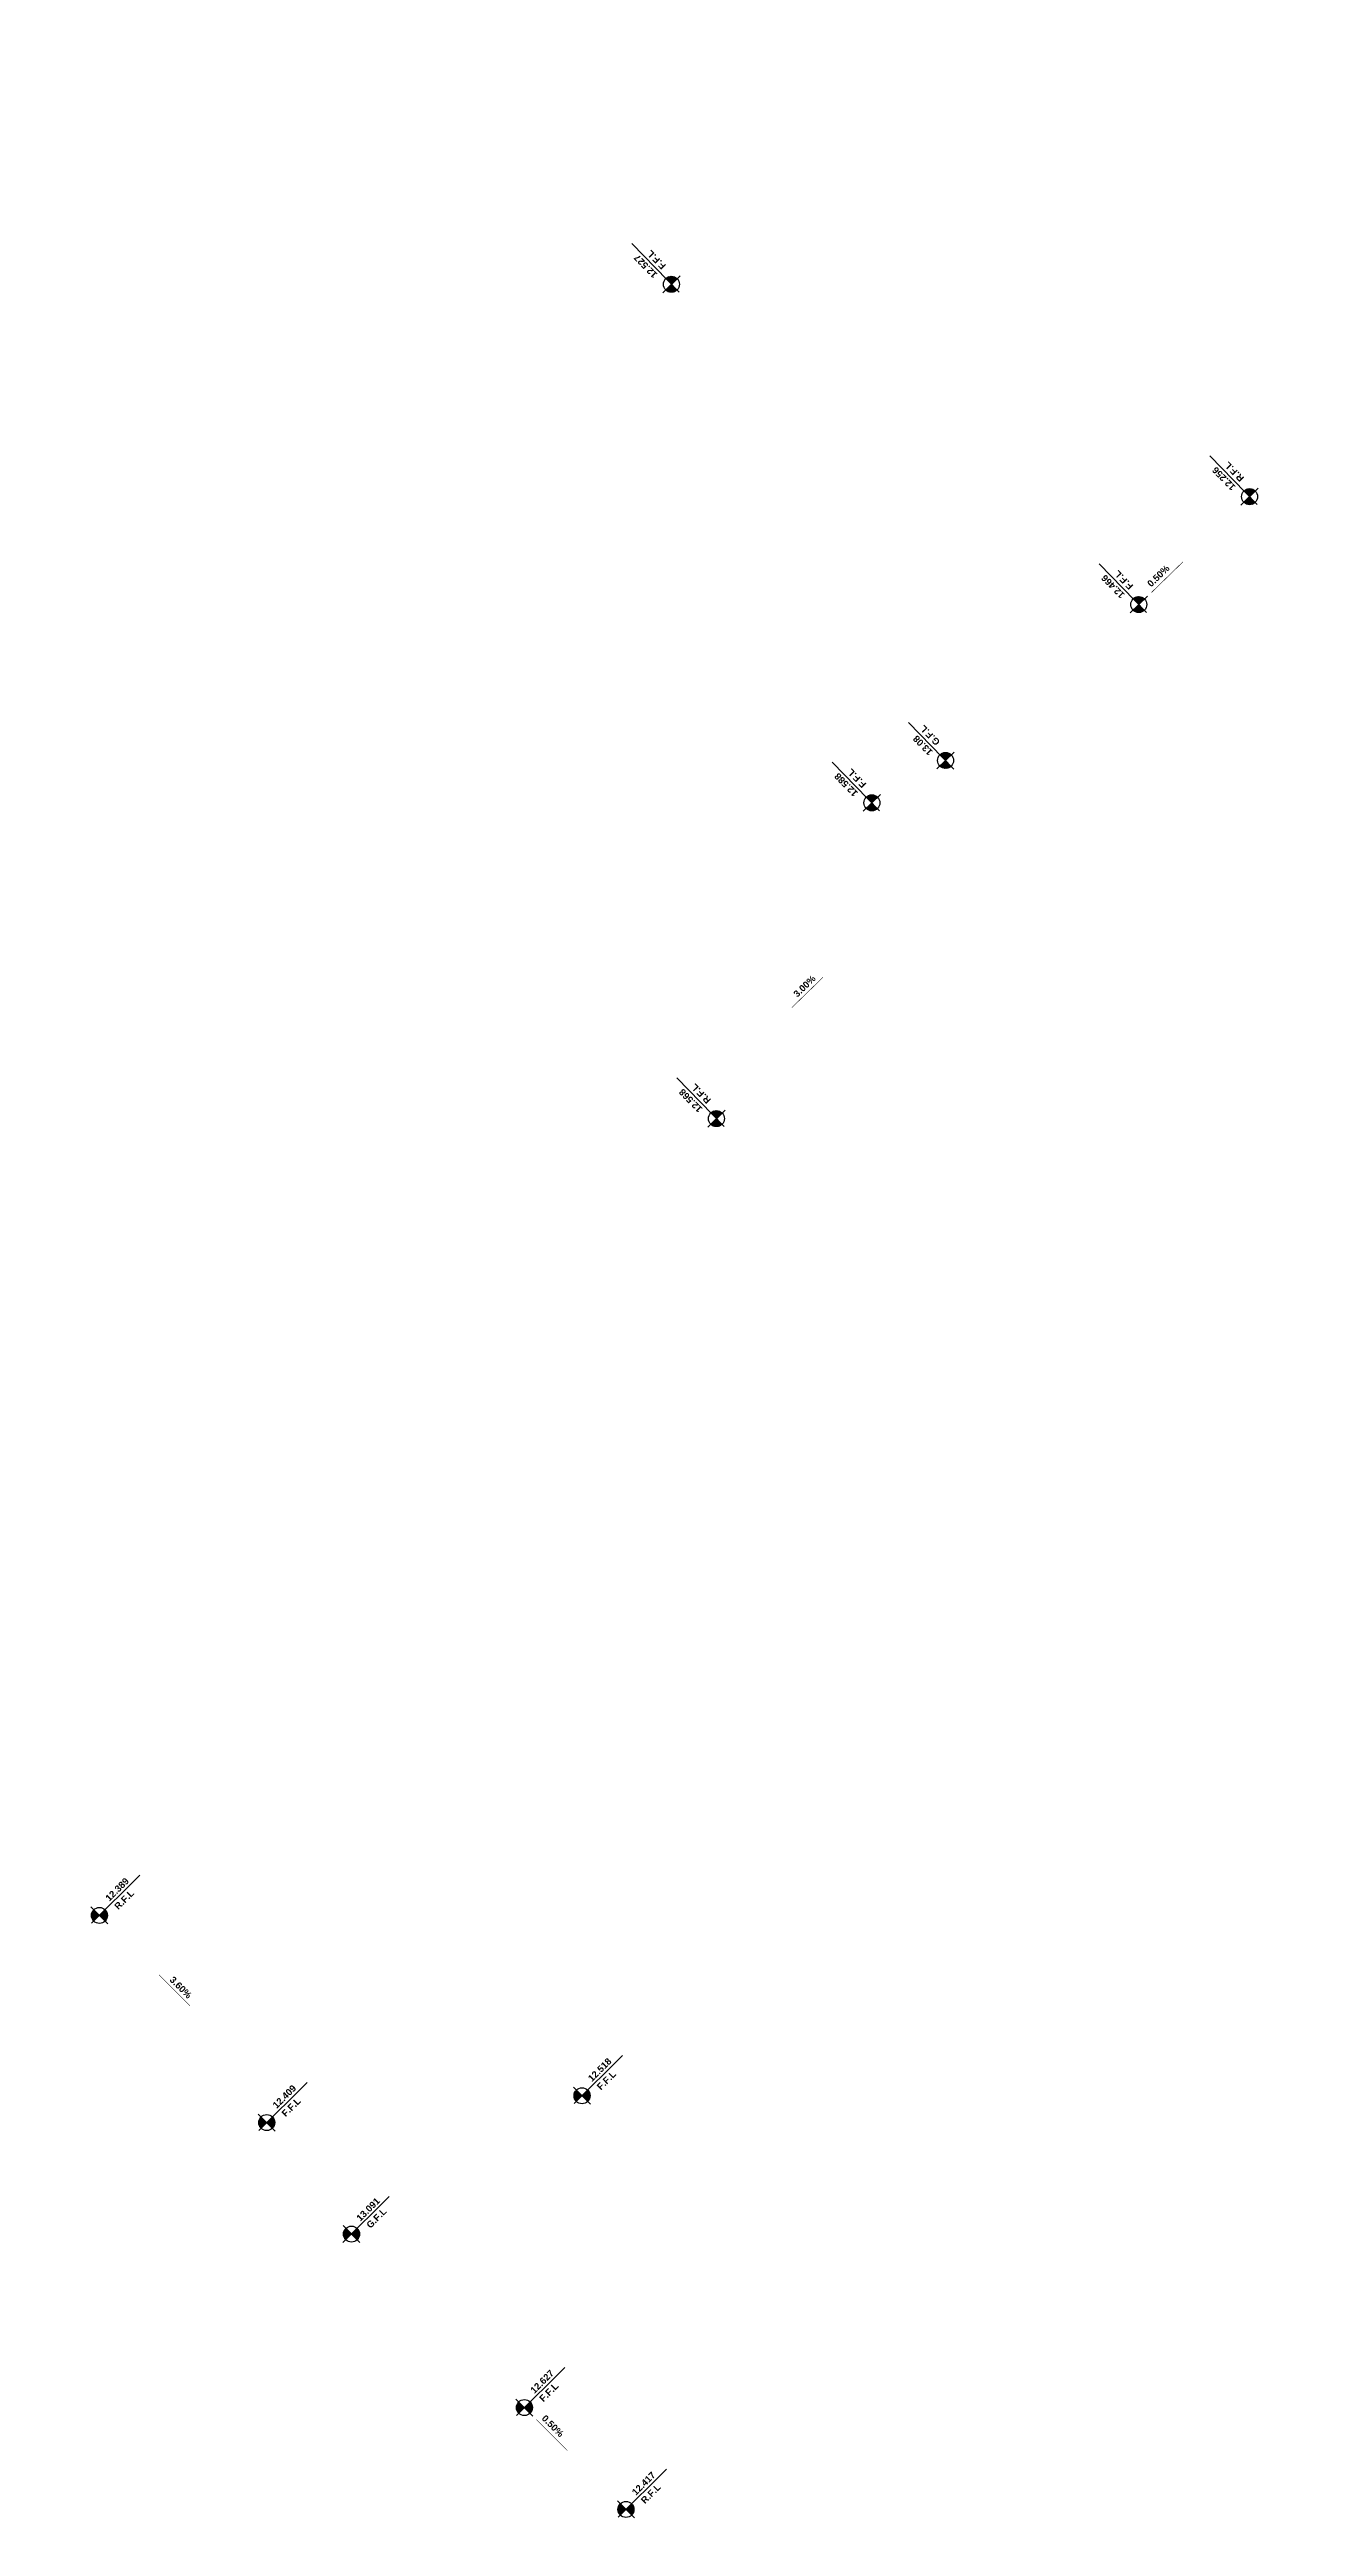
# Model space of a CAD drawing. Extents: x 406735 to 407516, y 2905844 to 2906372.
# Drawn here: x 406892 to 406939.5, y 2906165.4 to 2906258.2 of the extents above; entities that cross this region are included whole.
import ezdxf
from ezdxf.enums import TextEntityAlignment as Align

# ---------------------------------------------------------------- set-up
doc = ezdxf.new("R2010")
doc.units = 0
doc.layers.add('L-ANNO-TEXT', color=50, linetype='Continuous')
doc.styles.add('DIM-2_$0$DIM&GRADING 44$0$EN-SB', font='swissb.ttf')
pattern_1 = [(270, (-2.770454, 30.520687), (0.01875, -2e-18), [])]
pattern_2 = [(270, (1.649351, 18.089579), (0.01875, -2e-18), [])]
pattern_3 = [(270, (0, 5.74), (0.01875, -2e-18), [])]
pattern_4 = [(270, (0, -0.057317), (0.01875, -2e-18), [])]
pattern_5 = [(270, (0.860285, 15.003014), (0.01875, -2e-18), [])]
pattern_6 = [(270, (20.816115, 9.915736), (0.01875, -2e-18), [])]
pattern_7 = [(270, (1.741138, 29.85012), (0.01875, -2e-18), [])]
pattern_8 = [(270, (0.700362, 19.925416), (0.01875, -2e-18), [])]
pattern_9 = [(270, (0, 5.541205), (0.01875, -2e-18), [])]
pattern_10 = [(270, (4e-06, 0.14997), (0.01875, -2e-18), [])]
pattern_11 = [(270, (0, 14.721613), (0.01875, -2e-18), [])]
pattern_12 = [(270, (9.780362, 12.299384), (0.01875, -2e-18), [])]

# ---------------------------------------------------------------- blocks, each defined once
blk = doc.blocks.new('*U42')
h = blk.add_hatch()
h.set_pattern_fill('ANSI31', color=256, scale=0.15, angle=225, style=0)
h.set_pattern_definition(pattern_1)
edge = h.paths.add_edge_path()
edge.add_line((-3.07, 30.521), (-2.77, 30.521))
edge.add_line((-2.77, 30.521), (-2.77, 30.821))
edge.add_ellipse((-2.77, 30.521), major_axis=(-0.212, -0.212), ratio=1, start_angle=225, end_angle=315)
h = blk.add_hatch()
h.set_pattern_fill('ANSI31', color=256, scale=0.15, angle=225, style=0)
h.set_pattern_definition(pattern_1)
edge = h.paths.add_edge_path()
edge.add_ellipse((-2.77, 30.521), major_axis=(-0.212, -0.212), ratio=1, start_angle=45, end_angle=135)
edge.add_line((-2.47, 30.521), (-2.77, 30.521))
edge.add_line((-2.77, 30.521), (-2.77, 30.221))
h = blk.add_hatch()
h.set_pattern_fill('ANSI31', color=256, scale=0.15, angle=225, style=0)
h.set_pattern_definition(pattern_2)
edge = h.paths.add_edge_path()
edge.add_line((1.349, 18.09), (1.649, 18.09))
edge.add_line((1.649, 18.09), (1.649, 18.39))
edge.add_ellipse((1.649, 18.09), major_axis=(-0.212, -0.212), ratio=1, start_angle=225, end_angle=315)
h = blk.add_hatch()
h.set_pattern_fill('ANSI31', color=256, scale=0.15, angle=225, style=0)
h.set_pattern_definition(pattern_2)
edge = h.paths.add_edge_path()
edge.add_ellipse((1.649, 18.09), major_axis=(-0.212, -0.212), ratio=1, start_angle=45, end_angle=135)
edge.add_line((1.949, 18.09), (1.649, 18.09))
edge.add_line((1.649, 18.09), (1.649, 17.79))
h = blk.add_hatch()
h.set_pattern_fill('ANSI31', color=256, scale=0.15, angle=225, style=0)
h.set_pattern_definition(pattern_5)
edge = h.paths.add_edge_path()
edge.add_line((0.56, 15.003), (0.86, 15.003))
edge.add_line((0.86, 15.003), (0.86, 15.303))
edge.add_ellipse((0.86, 15.003), major_axis=(-0.212, -0.212), ratio=1, start_angle=225, end_angle=315)
h = blk.add_hatch()
h.set_pattern_fill('ANSI31', color=256, scale=0.15, angle=225, style=0)
h.set_pattern_definition(pattern_5)
edge = h.paths.add_edge_path()
edge.add_ellipse((0.86, 15.003), major_axis=(-0.212, -0.212), ratio=1, start_angle=45, end_angle=135)
edge.add_line((1.16, 15.003), (0.86, 15.003))
edge.add_line((0.86, 15.003), (0.86, 14.703))
h = blk.add_hatch()
h.set_pattern_fill('ANSI31', color=256, scale=0.15, angle=225, style=0)
h.set_pattern_definition(pattern_6)
edge = h.paths.add_edge_path()
edge.add_line((20.516, 9.916), (20.816, 9.916))
edge.add_line((20.816, 9.916), (20.816, 10.216))
edge.add_ellipse((20.816, 9.916), major_axis=(-0.212, -0.212), ratio=1, start_angle=225, end_angle=315)
h = blk.add_hatch()
h.set_pattern_fill('ANSI31', color=256, scale=0.15, angle=225, style=0)
h.set_pattern_definition(pattern_6)
edge = h.paths.add_edge_path()
edge.add_ellipse((20.816, 9.916), major_axis=(-0.212, -0.212), ratio=1, start_angle=45, end_angle=135)
edge.add_line((21.116, 9.916), (20.816, 9.916))
edge.add_line((20.816, 9.916), (20.816, 9.616))
h = blk.add_hatch()
h.set_pattern_fill('ANSI31', color=256, scale=0.15, angle=225, style=0)
h.set_pattern_definition(pattern_3)
edge = h.paths.add_edge_path()
edge.add_line((-0.3, 5.74), (0, 5.74))
edge.add_line((0, 5.74), (0, 6.04))
edge.add_ellipse((0, 5.74), major_axis=(-0.212, -0.212), ratio=1, start_angle=225, end_angle=315)
h = blk.add_hatch()
h.set_pattern_fill('ANSI31', color=256, scale=0.15, angle=225, style=0)
h.set_pattern_definition(pattern_3)
edge = h.paths.add_edge_path()
edge.add_ellipse((0, 5.74), major_axis=(-0.212, -0.212), ratio=1, start_angle=45, end_angle=135)
edge.add_line((0.3, 5.74), (0, 5.74))
edge.add_line((0, 5.74), (0, 5.44))
h = blk.add_hatch()
h.set_pattern_fill('ANSI31', color=256, scale=0.15, angle=225, style=0)
h.set_pattern_definition(pattern_4)
edge = h.paths.add_edge_path()
edge.add_line((-0.3, -0.057), (0, -0.057))
edge.add_line((0, -0.057), (0, 0.243))
edge.add_ellipse((0, -0.057), major_axis=(-0.212, -0.212), ratio=1, start_angle=225, end_angle=315)
h = blk.add_hatch()
h.set_pattern_fill('ANSI31', color=256, scale=0.15, angle=225, style=0)
h.set_pattern_definition(pattern_4)
edge = h.paths.add_edge_path()
edge.add_ellipse((0, -0.057), major_axis=(-0.212, -0.212), ratio=1, start_angle=45, end_angle=135)
edge.add_line((0.3, -0.057), (0, -0.057))
edge.add_line((0, -0.057), (0, -0.357))
for p, q in [((-2.77, 30.971, 0), (-2.77, 30.071, 0)), ((-3.183, 30.521, 0), (-0.635, 30.521, 0)), ((1.237, 18.09, 0), (3.784, 18.09, 0)), ((1.649, 18.54, 0), (1.649, 17.64, 0)), ((0.41, 15.003, 0), (2.855, 15.003, 0)), ((0.86, 15.453, 0), (0.86, 14.553, 0)), ((20.816, 10.366, 0), (20.816, 9.466, 0)), ((20.404, 9.916, 0), (22.951, 9.916, 0)), ((-0.413, 5.74, 0), (2.135, 5.74, 0)), ((0, 6.19, 0), (0, 5.29, 0)), ((0, 0.393, 0), (0, -0.507, 0)), ((-0.413, -0.057, 0), (2.135, -0.057, 0))]:
    blk.add_line(p, q)
at = {"elevation": 0}
for points in [[(-1.759, 23.957, 0.02, 0.02, 0), (-1.759, 25.244, 0.1, 0, 0), (-1.759, 25.628, 0, 0, 0)], [(-0.009, 5.076, 0.02, 0.02, 0), (-0.009, 3.789, 0.1, 0, 0), (-0.009, 3.404, 0, 0, 0)]]:
    blk.add_lwpolyline(points, format="xyseb", dxfattribs=at)
for centre in [(-2.77, 30.521, 0), (1.649, 18.09, 0), (0.86, 15.003, 0), (20.816, 9.916, 0), (0, 5.74, 0), (0, -0.057, 0)]:
    blk.add_circle(centre, 0.3)
at = {"layer": 'L-ANNO-TEXT', "char_height": 0.25, "attachment_point": 1, "style": 'DIM-2_$0$DIM&GRADING 44$0$EN-SB'}
for s, insert in [('R.F.L', (-2.132, 30.41)), ('F.F.L', (2.288, 17.979)), ('G.F.L', (1.499, 14.892)), ('F.F.L', (21.455, 9.805)), ('F.F.L', (0.639, 5.629)), ('R.F.L', (0.639, -0.168))]:
    blk.add_mtext_dynamic_manual_height_columns(s, width=0.67373, gutter_width=12.5, heights=[0], dxfattribs=dict(at, insert=insert))
at = {"layer": 'L-ANNO-TEXT', "style": 'DIM-2_$0$DIM&GRADING 44$0$EN-SB'}
for tag, p in [('L7', (-2.148, 30.618, 0)), ('L6', (2.272, 18.187, 0)), ('SIDE-L', (21.438, 10.013, 0)), ('L2', (0.622, 5.837, 0)), ('L1', (0.622, 0.04, 0))]:
    blk.add_attdef(tag, p, '', height=0.25, rotation=360, dxfattribs=at)
for tag, p in [('L5', (-1.639, 24.197, 0)), ('L3', (0.133, 3.97, 0))]:
    blk.add_attdef(tag, text='', height=0.25, rotation=270, dxfattribs=at).set_placement(p, align=Align.RIGHT)
at = {"layer": 'L-ANNO-TEXT', "style": 'DIM-2_$0$DIM&GRADING 44$0$EN-SB', "flags": 8}
blk.add_attdef('L4', (1.421, 15.096, 0), '', height=0.25, rotation=0, dxfattribs=at)
blk = doc.blocks.new('*U37')
h = blk.add_hatch()
h.set_pattern_fill('ANSI31', color=256, scale=0.15, angle=225, style=0)
h.set_pattern_definition(pattern_7)
edge = h.paths.add_edge_path()
edge.add_line((1.441, 29.85), (1.741, 29.85))
edge.add_line((1.741, 29.85), (1.741, 30.15))
edge.add_ellipse((1.741, 29.85), major_axis=(-0.212, -0.212), ratio=1, start_angle=225, end_angle=315)
h = blk.add_hatch()
h.set_pattern_fill('ANSI31', color=256, scale=0.15, angle=225, style=0)
h.set_pattern_definition(pattern_7)
edge = h.paths.add_edge_path()
edge.add_ellipse((1.741, 29.85), major_axis=(-0.212, -0.212), ratio=1, start_angle=45, end_angle=135)
edge.add_line((2.041, 29.85), (1.741, 29.85))
edge.add_line((1.741, 29.85), (1.741, 29.55))
h = blk.add_hatch()
h.set_pattern_fill('ANSI31', color=256, scale=0.15, angle=225, style=0)
h.set_pattern_definition(pattern_8)
edge = h.paths.add_edge_path()
edge.add_line((0.4, 19.925), (0.7, 19.925))
edge.add_line((0.7, 19.925), (0.7, 20.225))
edge.add_ellipse((0.7, 19.925), major_axis=(-0.212, -0.212), ratio=1, start_angle=225, end_angle=315)
h = blk.add_hatch()
h.set_pattern_fill('ANSI31', color=256, scale=0.15, angle=225, style=0)
h.set_pattern_definition(pattern_8)
edge = h.paths.add_edge_path()
edge.add_ellipse((0.7, 19.925), major_axis=(-0.212, -0.212), ratio=1, start_angle=45, end_angle=135)
edge.add_line((1, 19.925), (0.7, 19.925))
edge.add_line((0.7, 19.925), (0.7, 19.625))
h = blk.add_hatch()
h.set_pattern_fill('ANSI31', color=256, scale=0.15, angle=225, style=0)
h.set_pattern_definition(pattern_11)
edge = h.paths.add_edge_path()
edge.add_line((-0.3, 14.722), (0, 14.722))
edge.add_line((0, 14.722), (0, 15.022))
edge.add_ellipse((0, 14.722), major_axis=(-0.212, -0.212), ratio=1, start_angle=225, end_angle=315)
h = blk.add_hatch()
h.set_pattern_fill('ANSI31', color=256, scale=0.15, angle=225, style=0)
h.set_pattern_definition(pattern_11)
edge = h.paths.add_edge_path()
edge.add_ellipse((0, 14.722), major_axis=(-0.212, -0.212), ratio=1, start_angle=45, end_angle=135)
edge.add_line((0.3, 14.722), (0, 14.722))
edge.add_line((0, 14.722), (0, 14.422))
h = blk.add_hatch()
h.set_pattern_fill('ANSI31', color=256, scale=0.15, angle=225, style=0)
h.set_pattern_definition(pattern_12)
edge = h.paths.add_edge_path()
edge.add_line((9.48, 12.299), (9.78, 12.299))
edge.add_line((9.78, 12.299), (9.78, 12.599))
edge.add_ellipse((9.78, 12.299), major_axis=(-0.212, -0.212), ratio=1, start_angle=225, end_angle=315)
h = blk.add_hatch()
h.set_pattern_fill('ANSI31', color=256, scale=0.15, angle=225, style=0)
h.set_pattern_definition(pattern_12)
edge = h.paths.add_edge_path()
edge.add_ellipse((9.78, 12.299), major_axis=(-0.212, -0.212), ratio=1, start_angle=45, end_angle=135)
edge.add_line((10.08, 12.299), (9.78, 12.299))
edge.add_line((9.78, 12.299), (9.78, 11.999))
h = blk.add_hatch()
h.set_pattern_fill('ANSI31', color=256, scale=0.15, angle=225, style=0)
h.set_pattern_definition(pattern_9)
edge = h.paths.add_edge_path()
edge.add_line((-0.3, 5.541), (0, 5.541))
edge.add_line((0, 5.541), (0, 5.841))
edge.add_ellipse((0, 5.541), major_axis=(-0.212, -0.212), ratio=1, start_angle=225, end_angle=315)
h = blk.add_hatch()
h.set_pattern_fill('ANSI31', color=256, scale=0.15, angle=225, style=0)
h.set_pattern_definition(pattern_9)
edge = h.paths.add_edge_path()
edge.add_ellipse((0, 5.541), major_axis=(-0.212, -0.212), ratio=1, start_angle=45, end_angle=135)
edge.add_line((0.3, 5.541), (0, 5.541))
edge.add_line((0, 5.541), (0, 5.241))
h = blk.add_hatch()
h.set_pattern_fill('ANSI31', color=256, scale=0.15, angle=225, style=0)
h.set_pattern_definition(pattern_10)
edge = h.paths.add_edge_path()
edge.add_line((-0.3, 0.15), (0, 0.15))
edge.add_line((0, 0.15), (0, 0.45))
edge.add_ellipse((0, 0.15), major_axis=(-0.212, -0.212), ratio=1, start_angle=225, end_angle=315)
h = blk.add_hatch()
h.set_pattern_fill('ANSI31', color=256, scale=0.15, angle=225, style=0)
h.set_pattern_definition(pattern_10)
edge = h.paths.add_edge_path()
edge.add_ellipse((0, 0.15), major_axis=(-0.212, -0.212), ratio=1, start_angle=45, end_angle=135)
edge.add_line((0.3, 0.15), (0, 0.15))
edge.add_line((0, 0.15), (0, -0.15))
for p, q in [((1.329, 29.85, 0), (3.876, 29.85, 0)), ((1.741, 30.3, 0), (1.741, 29.4, 0)), ((0.288, 19.925, 0), (2.835, 19.925, 0)), ((0.7, 20.375, 0), (0.7, 19.475, 0)), ((0, 15.172, 0), (0, 14.272, 0)), ((-0.45, 14.722, 0), (1.995, 14.722, 0)), ((9.368, 12.299, 0), (11.915, 12.299, 0)), ((9.78, 12.749, 0), (9.78, 11.849, 0)), ((0, 5.991, 0), (0, 5.091, 0)), ((-0.413, 5.541, 0), (2.135, 5.541, 0)), ((-0.413, 0.15, 0), (2.135, 0.15, 0)), ((0, 0.6, 0), (0, -0.3, 0))]:
    blk.add_line(p, q)
at = {"elevation": 0}
for points in [[(1.75, 25.054, 0.02, 0.02, 0), (1.75, 26.341, 0.1, 0, 0), (1.75, 26.725, 0, 0, 0)], [(0, 4.914, 0.02, 0.02, 0), (0, 3.626, 0.1, 0, 0), (0, 3.242, 0, 0, 0)]]:
    blk.add_lwpolyline(points, format="xyseb", dxfattribs=at)
for centre in [(1.741, 29.85, 0), (0.7, 19.925, 0), (0, 14.722, 0), (9.78, 12.299, 0), (0, 5.541, 0), (0, 0.15, 0)]:
    blk.add_circle(centre, 0.3)
at = {"layer": 'L-ANNO-TEXT', "char_height": 0.25, "attachment_point": 1, "style": 'DIM-2_$0$DIM&GRADING 44$0$EN-SB'}
for s, insert in [('R.F.L', (2.38, 29.739)), ('F.F.L', (1.339, 19.814)), ('G.F.L', (0.639, 14.611)), ('F.F.L', (10.419, 12.188)), ('F.F.L', (0.639, 5.43)), ('R.F.L', (0.639, 0.039))]:
    blk.add_mtext_dynamic_manual_height_columns(s, width=0.67373, gutter_width=12.5, heights=[0], dxfattribs=dict(at, insert=insert))
at = {"layer": 'L-ANNO-TEXT', "style": 'DIM-2_$0$DIM&GRADING 44$0$EN-SB'}
for tag, p in [('L7', (2.363, 29.947, 0)), ('L6', (1.323, 20.022, 0)), ('SIDE-L', (10.403, 12.396, 0)), ('L2', (0.622, 5.638, 0)), ('L1', (0.622, 0.247, 0))]:
    blk.add_attdef(tag, p, '', height=0.25, rotation=360, dxfattribs=at)
for tag, p in [('L5', (1.869, 25.294, 0)), ('L3', (0.142, 3.808, 0))]:
    blk.add_attdef(tag, text='', height=0.25, rotation=270, dxfattribs=at).set_placement(p, align=Align.RIGHT)
at = {"layer": 'L-ANNO-TEXT', "style": 'DIM-2_$0$DIM&GRADING 44$0$EN-SB', "flags": 8}
blk.add_attdef('L4', (0.561, 14.814, 0), '', height=0.25, rotation=0, dxfattribs=at)

msp = doc.modelspace()

# ---------------------------------------------------------------- block references
ref = msp.add_blockref('*U42', (406936.939, 2906241.423, 0), dxfattribs=dict(rotation=134.2279162110405))
ref.add_attrib('SIDE-L', '12.527', (406914.81, 2906249.801, 0), dxfattribs={"layer": 'L-ANNO-TEXT', "height": 0.25, "rotation": 134.22791, "style": 'DIM-2_$0$DIM&GRADING 44$0$EN-SB'})
ref.add_attrib('L5', '3.00%', dxfattribs={"layer": 'L-ANNO-TEXT', "height": 0.25, "rotation": 44.22792, "style": 'DIM-2_$0$DIM&GRADING 44$0$EN-SB', "flags": 8}).set_placement((406920.743, 2906223.37, 0), align=Align.RIGHT)
ref.add_attrib('L1', '12.256', (406936.476, 2906241.841, 0), dxfattribs={"layer": 'L-ANNO-TEXT', "height": 0.25, "rotation": 134.22791, "style": 'DIM-2_$0$DIM&GRADING 44$0$EN-SB'})
ref.add_attrib('L2', '12.466', (406932.322, 2906237.797, 0), dxfattribs={"layer": 'L-ANNO-TEXT', "height": 0.25, "rotation": 134.22791, "style": 'DIM-2_$0$DIM&GRADING 44$0$EN-SB'})
ref.add_attrib('L4', '13.08', (406925.13, 2906231.912, 0), dxfattribs={"layer": 'L-ANNO-TEXT', "height": 0.25, "rotation": 134.22792, "style": 'DIM-2_$0$DIM&GRADING 44$0$EN-SB'})
ref.add_attrib('L3', '0.50%', dxfattribs={"layer": 'L-ANNO-TEXT', "height": 0.25, "rotation": 44.22792, "style": 'DIM-2_$0$DIM&GRADING 44$0$EN-SB'}).set_placement((406934.001, 2906238.749, 0), align=Align.RIGHT)
ref.add_attrib('L6', '12.588', (406922.322, 2906230.365, 0), dxfattribs={"layer": 'L-ANNO-TEXT', "height": 0.25, "rotation": 134.22791, "style": 'DIM-2_$0$DIM&GRADING 44$0$EN-SB'})
ref.add_attrib('L7', '12.568', (406916.497, 2906218.527, 0), dxfattribs={"layer": 'L-ANNO-TEXT', "height": 0.25, "rotation": 134.22791, "style": 'DIM-2_$0$DIM&GRADING 44$0$EN-SB'})
ref = msp.add_blockref('*U37', (406913.718, 2906165.91, 0), dxfattribs=dict(rotation=44.89839608590437))
ref.add_attrib('SIDE-L', '12.518', (406912.337, 2906182.034, 0), dxfattribs={"layer": 'L-ANNO-TEXT', "height": 0.25, "rotation": 44.89839, "style": 'DIM-2_$0$DIM&GRADING 44$0$EN-SB'})
ref.add_attrib('L5', '3.60%', dxfattribs={"layer": 'L-ANNO-TEXT', "height": 0.25, "rotation": 314.8984, "style": 'DIM-2_$0$DIM&GRADING 44$0$EN-SB', "flags": 8}).set_placement((406897.189, 2906185.146, 0), align=Align.RIGHT)
ref.add_attrib('L1', '12.417', (406913.984, 2906166.524, 0), dxfattribs={"layer": 'L-ANNO-TEXT', "height": 0.25, "rotation": 44.89839, "style": 'DIM-2_$0$DIM&GRADING 44$0$EN-SB'})
ref.add_attrib('L2', '12.627', (406910.179, 2906170.343, 0), dxfattribs={"layer": 'L-ANNO-TEXT', "height": 0.25, "rotation": 44.89839, "style": 'DIM-2_$0$DIM&GRADING 44$0$EN-SB'})
ref.add_attrib('L4', '13.091', (406903.659, 2906176.799, 0), dxfattribs={"layer": 'L-ANNO-TEXT', "height": 0.25, "rotation": 44.8984, "style": 'DIM-2_$0$DIM&GRADING 44$0$EN-SB'})
ref.add_attrib('L3', '0.50%', dxfattribs={"layer": 'L-ANNO-TEXT', "height": 0.25, "rotation": 314.8984, "style": 'DIM-2_$0$DIM&GRADING 44$0$EN-SB'}).set_placement((406911.131, 2906168.707, 0), align=Align.RIGHT)
ref.add_attrib('L6', '12.409', (406900.522, 2906181.026, 0), dxfattribs={"layer": 'L-ANNO-TEXT', "height": 0.25, "rotation": 44.89839, "style": 'DIM-2_$0$DIM&GRADING 44$0$EN-SB'})
ref.add_attrib('L7', '12.389', (406894.254, 2906188.791, 0), dxfattribs={"layer": 'L-ANNO-TEXT', "height": 0.25, "rotation": 44.89839, "style": 'DIM-2_$0$DIM&GRADING 44$0$EN-SB'})

doc.saveas('drawing.dxf')
